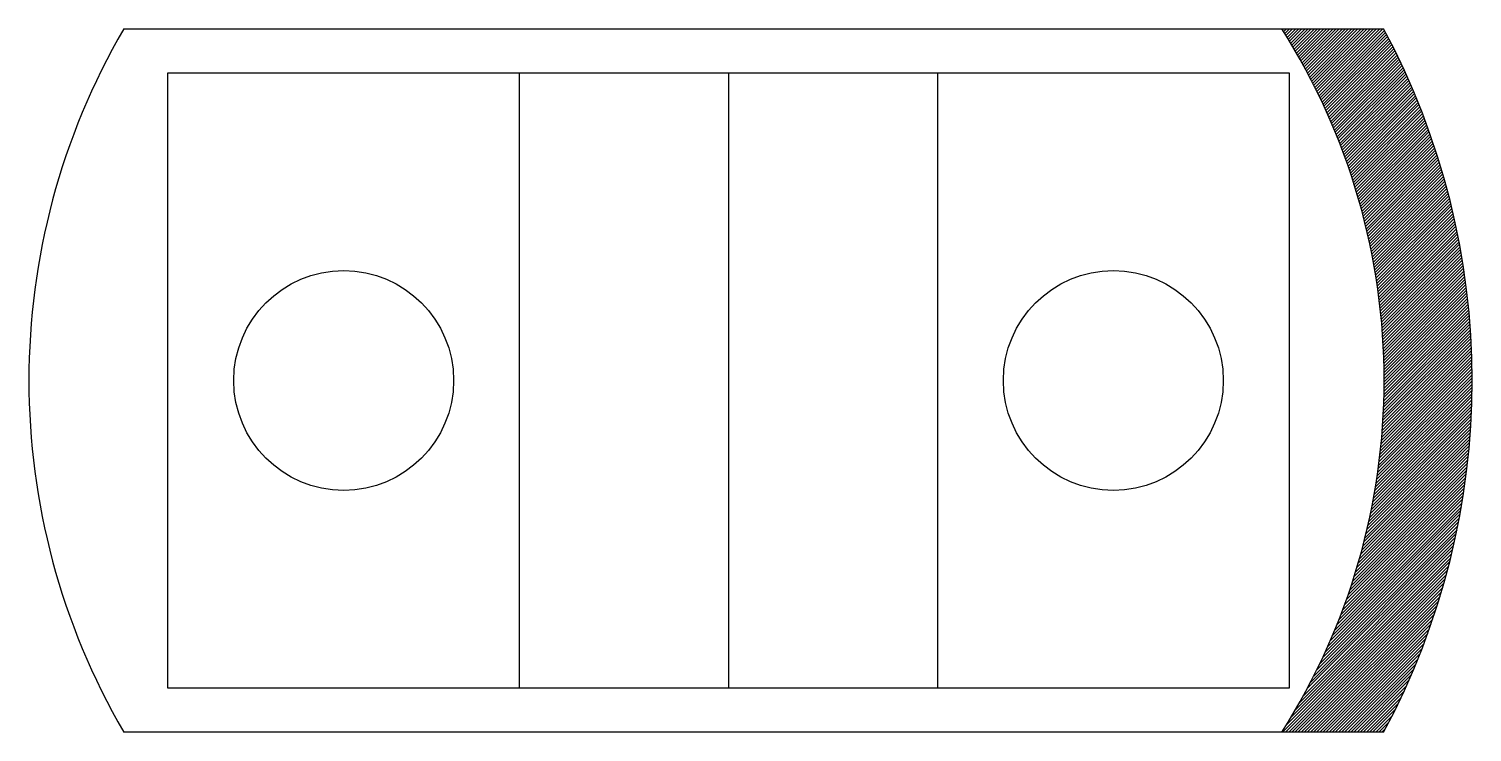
# Model space of a CAD drawing. Extents: x -1.43 to 5.13, y -1.6 to 1.6.
import ezdxf

# ---------------------------------------------------------------- set-up
doc = ezdxf.new("R2010")
doc.units = 0
doc.layers.add('粗实线层', color=7, linetype='CONTINUOUS')
doc.layers.add('细实线层', color=7, linetype='CONTINUOUS')

msp = doc.modelspace()

# ---------------------------------------------------------------- linework, layer by layer
at = {"layer": '粗实线层'}
for p, q in [((-1, 1.6), (4.7291, 1.6)), ((4.2686, 1.5958), (4.2729, 1.6)), ((4.2741, 1.5871), (4.287, 1.6)), ((4.2795, 1.5784), (4.3011, 1.6)), ((4.2849, 1.5697), (4.3153, 1.6)), ((4.2903, 1.5609), (4.3294, 1.6)), ((4.2957, 1.5521), (4.3436, 1.6)), ((4.3011, 1.5434), (4.3577, 1.6)), ((4.3064, 1.5345), (4.3719, 1.6)), ((4.3117, 1.5257), (4.386, 1.6)), ((4.3169, 1.5168), (4.4001, 1.6)), ((4.3222, 1.5079), (4.4143, 1.6)), ((4.3274, 1.499), (4.4284, 1.6)), ((4.3326, 1.49), (4.4426, 1.6)), ((4.3377, 1.481), (4.4567, 1.6)), ((4.3429, 1.472), (4.4709, 1.6)), ((4.348, 1.463), (4.485, 1.6)), ((4.353, 1.4539), (4.4991, 1.6)), ((4.3581, 1.4448), (4.5133, 1.6)), ((4.3632, 1.4357), (4.5274, 1.6)), ((4.3681, 1.4265), (4.5416, 1.6)), ((4.3731, 1.4174), (4.5557, 1.6)), ((4.3781, 1.4083), (4.5698, 1.6)), ((4.383, 1.399), (4.584, 1.6)), ((4.3879, 1.3898), (4.5981, 1.6)), ((4.3928, 1.3805), (4.6123, 1.6)), ((4.3976, 1.3712), (4.6264, 1.6)), ((4.4024, 1.3618), (4.6406, 1.6)), ((4.4072, 1.3525), (4.6547, 1.6)), ((4.4119, 1.3431), (4.6688, 1.6)), ((4.4167, 1.3337), (4.683, 1.6)), ((4.4214, 1.3242), (4.6971, 1.6)), ((4.426, 1.3148), (4.7113, 1.6)), ((4.4307, 1.3053), (4.7254, 1.6)), ((4.4353, 1.2958), (4.7327, 1.5932)), ((4.4399, 1.2862), (4.7377, 1.584)), ((4.4445, 1.2766), (4.7426, 1.5747)), ((4.449, 1.267), (4.7474, 1.5654)), ((4.4535, 1.2573), (4.7522, 1.5561)), ((4.4579, 1.2477), (4.7571, 1.5468)), ((4.4624, 1.238), (4.7619, 1.5375)), ((4.4668, 1.2283), (4.7666, 1.5281)), ((4.4712, 1.2185), (4.7714, 1.5187)), ((4.4756, 1.2088), (4.7761, 1.5093)), ((4.4799, 1.1989), (4.7808, 1.4998)), ((4.4842, 1.1891), (4.7855, 1.4903)), ((4.4885, 1.1792), (4.7901, 1.4809)), ((4.4927, 1.1693), (4.7947, 1.4713)), ((4.4969, 1.1594), (4.7993, 1.4618)), ((4.5011, 1.1494), (4.8039, 1.4522)), ((4.5052, 1.1394), (4.8084, 1.4426)), ((4.5094, 1.1294), (4.813, 1.433)), ((4.5135, 1.1194), (4.8174, 1.4233)), ((4.5175, 1.1093), (4.8219, 1.4137)), ((4.5216, 1.0992), (4.8264, 1.404)), ((4.5256, 1.0891), (4.8308, 1.3943)), ((4.5296, 1.0789), (4.8352, 1.3845)), ((4.5335, 1.0686), (4.8395, 1.3747)), ((4.5374, 1.0584), (4.8439, 1.3649)), ((4.5413, 1.0482), (4.8482, 1.3551)), ((4.5451, 1.0378), (4.8525, 1.3453)), ((4.5489, 1.0275), (4.8568, 1.3354)), ((4.5527, 1.0172), (4.861, 1.3255)), ((4.5565, 1.0068), (4.8652, 1.3155)), ((4.5602, 0.9964), (4.8694, 1.3056)), ((4.5639, 0.9859), (4.8736, 1.2956)), ((4.5675, 0.9754), (4.8777, 1.2856)), ((4.5711, 0.9649), (4.8818, 1.2756)), ((4.5747, 0.9543), (4.8859, 1.2655)), ((4.5783, 0.9437), (4.8899, 1.2554)), ((4.5818, 0.9331), (4.894, 1.2453)), ((4.5853, 0.9225), (4.898, 1.2351)), ((4.5887, 0.9118), (4.9019, 1.225)), ((4.5922, 0.9011), (4.9058, 1.2147)), ((4.5956, 0.8903), (4.9098, 1.2045)), ((4.5989, 0.8795), (4.9137, 1.1943)), ((4.6022, 0.8687), (4.9175, 1.184)), ((4.6055, 0.8579), (4.9214, 1.1737)), ((4.6088, 0.8469), (4.9252, 1.1634)), ((4.612, 0.836), (4.929, 1.153)), ((4.6152, 0.8251), (4.9327, 1.1426)), ((4.6183, 0.8141), (4.9364, 1.1322)), ((4.6214, 0.803), (4.9401, 1.1217)), ((4.6245, 0.792), (4.9438, 1.1113)), ((4.6275, 0.7808), (4.9474, 1.1008)), ((4.6305, 0.7697), (4.951, 1.0902)), ((4.6335, 0.7585), (4.9546, 1.0796)), ((4.6364, 0.7473), (4.9581, 1.069)), ((4.6393, 0.7361), (4.9617, 1.0584)), ((4.6422, 0.7248), (4.9652, 1.0478)), ((4.6449, 0.7134), (4.9686, 1.0371)), ((4.6477, 0.7021), (4.972, 1.0264)), ((4.6505, 0.6907), (4.9755, 1.0157)), ((4.6532, 0.6792), (4.9788, 1.0049)), ((4.6559, 0.6678), (4.9822, 0.9941)), ((4.6585, 0.6563), (4.9855, 0.9833)), ((4.6611, 0.6447), (4.9888, 0.9724)), ((4.6636, 0.6331), (4.992, 0.9615)), ((4.6661, 0.6214), (4.9953, 0.9506)), ((4.6686, 0.6098), (4.9984, 0.9397)), ((4.671, 0.598), (5.0016, 0.9287)), ((4.6734, 0.5863), (5.0047, 0.9176)), ((4.6757, 0.5745), (5.0078, 0.9066)), ((4.678, 0.5626), (5.0109, 0.8955)), ((4.6803, 0.5508), (5.0139, 0.8844)), ((4.6825, 0.5388), (5.0169, 0.8732)), ((4.6847, 0.5269), (5.0198, 0.8621)), ((4.6868, 0.5149), (5.0228, 0.8509)), ((4.6889, 0.5028), (5.0257, 0.8396)), ((4.6909, 0.4907), (5.0286, 0.8284)), ((4.6929, 0.4786), (5.0314, 0.8171)), ((4.6949, 0.4664), (5.0342, 0.8057)), ((4.6968, 0.4542), (5.037, 0.7943)), ((4.6987, 0.4419), (5.0397, 0.7829)), ((4.7005, 0.4296), (5.0424, 0.7715)), ((4.7023, 0.4172), (5.0451, 0.76)), ((4.704, 0.4048), (5.0477, 0.7485)), ((4.7057, 0.3923), (5.0503, 0.737)), ((4.7073, 0.3798), (5.0529, 0.7254)), ((4.7089, 0.3672), (5.0554, 0.7137)), ((4.7104, 0.3546), (5.0579, 0.7021)), ((4.7119, 0.342), (5.0604, 0.6904)), ((4.7133, 0.3293), (5.0628, 0.6787)), ((4.7147, 0.3165), (5.0652, 0.667)), ((4.7161, 0.3037), (5.0675, 0.6552)), ((4.7173, 0.2908), (5.0698, 0.6433)), ((4.7186, 0.278), (5.0721, 0.6315)), ((4.7198, 0.265), (5.0744, 0.6196)), ((4.7209, 0.252), (5.0766, 0.6077)), ((4.722, 0.2389), (5.0787, 0.5956)), ((4.723, 0.2258), (5.0809, 0.5837)), ((4.724, 0.2126), (5.0829, 0.5716)), ((4.725, 0.1995), (5.085, 0.5595)), ((4.7258, 0.1861), (5.087, 0.5474)), ((4.7266, 0.1728), (5.089, 0.5352)), ((4.7273, 0.1594), (5.0909, 0.523)), ((4.7281, 0.146), (5.0928, 0.5107)), ((4.7287, 0.1325), (5.0947, 0.4985)), ((4.7292, 0.1189), (5.0965, 0.4861)), ((4.7298, 0.1053), (5.0982, 0.4737)), ((4.7302, 0.0916), (5.1, 0.4614)), ((4.7306, 0.0778), (5.1017, 0.4489)), ((4.731, 0.064), (5.1033, 0.4364)), ((4.7312, 0.0501), (5.1049, 0.4239)), ((4.7314, 0.0362), (5.1065, 0.4113)), ((4.7315, 0.0222), (5.108, 0.3987)), ((4.7312, -0.0488), (5.115, 0.3349)), ((4.7314, -0.0345), (5.1137, 0.3478)), ((4.7315, -0.0202), (5.1123, 0.3605)), ((4.7316, 0.0081), (5.1095, 0.386)), ((4.7316, -0.006), (5.111, 0.3733)), ((4.7291, -0.1216), (5.1208, 0.27)), ((4.7296, -0.107), (5.1197, 0.2831)), ((4.7302, -0.0923), (5.1186, 0.2962)), ((4.7306, -0.0778), (5.1175, 0.3091)), ((4.7309, -0.0633), (5.1162, 0.3221)), ((4.7251, -0.1963), (5.1254, 0.204)), ((4.7261, -0.1812), (5.1246, 0.2173)), ((4.7269, -0.1663), (5.1238, 0.2306)), ((4.7277, -0.1513), (5.1228, 0.2438)), ((4.7285, -0.1364), (5.1218, 0.2569)), ((4.7191, -0.2731), (5.1289, 0.1367)), ((4.7204, -0.2576), (5.1283, 0.1502)), ((4.7217, -0.2422), (5.1276, 0.1637)), ((4.723, -0.2268), (5.127, 0.1772)), ((4.7241, -0.2115), (5.1262, 0.1906)), ((4.7107, -0.3522), (5.1309, 0.068)), ((4.7125, -0.3362), (5.1306, 0.0819)), ((4.7144, -0.3202), (5.1303, 0.0957)), ((4.716, -0.3045), (5.1299, 0.1094)), ((4.7176, -0.2888), (5.1293, 0.123)), ((4.7023, -0.4172), (5.1316, 0.0121)), ((4.7046, -0.4008), (5.1315, 0.0262)), ((4.7067, -0.3845), (5.1313, 0.0402)), ((4.7088, -0.3683), (5.1312, 0.0541)), ((4.6892, -0.5009), (5.1311, -0.0591)), ((4.6921, -0.484), (5.1313, -0.0447)), ((4.6947, -0.4671), (5.1315, -0.0304)), ((4.6974, -0.4504), (5.1315, -0.0162)), ((4.6999, -0.4337), (5.1316, -0.002)), ((4.6765, -0.5702), (5.1296, -0.1171)), ((4.6799, -0.5527), (5.13, -0.1026)), ((4.6831, -0.5354), (5.1305, -0.088)), ((4.6862, -0.5181), (5.1308, -0.0735)), ((4.6577, -0.6598), (5.1261, -0.1913)), ((4.6617, -0.6416), (5.127, -0.1763)), ((4.6657, -0.6235), (5.1277, -0.1614)), ((4.6695, -0.6055), (5.1284, -0.1466)), ((4.6731, -0.5878), (5.129, -0.1319)), ((4.6397, -0.7343), (5.1222, -0.2518)), ((4.6445, -0.7153), (5.1233, -0.2365)), ((4.6491, -0.6967), (5.1243, -0.2214)), ((4.6534, -0.6782), (5.1253, -0.2063)), ((4.619, -0.8116), (5.117, -0.3136)), ((4.6244, -0.792), (5.1184, -0.298)), ((4.6298, -0.7725), (5.1198, -0.2825)), ((4.6349, -0.7533), (5.121, -0.2671)), ((4.5884, -0.9129), (5.1087, -0.3925)), ((4.595, -0.8922), (5.1106, -0.3766)), ((4.6013, -0.8717), (5.1123, -0.3607)), ((4.6075, -0.8514), (5.1139, -0.3449)), ((4.6134, -0.8314), (5.1156, -0.3292)), ((4.5595, -0.9984), (5.1005, -0.4574)), ((4.5671, -0.9766), (5.1027, -0.441)), ((4.5744, -0.9552), (5.1048, -0.4248)), ((4.5815, -0.9339), (5.1068, -0.4086)), ((4.5257, -1.0888), (5.0908, -0.5236)), ((4.5347, -1.0656), (5.0934, -0.5069)), ((4.5432, -1.0429), (5.0959, -0.4903)), ((4.5514, -1.0206), (5.0983, -0.4737)), ((4.4966, -1.1603), (5.0825, -0.5744)), ((4.5067, -1.136), (5.0853, -0.5574)), ((4.5164, -1.1122), (5.0881, -0.5404)), ((4.4513, -1.2621), (5.0698, -0.6436)), ((4.4633, -1.236), (5.0731, -0.6262)), ((4.4749, -1.2102), (5.0764, -0.6088)), ((4.486, -1.185), (5.0794, -0.5916)), ((4.3963, -1.3737), (5.0552, -0.7148)), ((4.4111, -1.3447), (5.059, -0.6968)), ((4.4252, -1.3165), (5.0628, -0.6789)), ((4.4386, -1.289), (5.0663, -0.6613)), ((4.3461, -1.4663), (5.0429, -0.7696)), ((4.364, -1.4343), (5.0471, -0.7511)), ((4.3805, -1.4036), (5.0512, -0.7329)), ((4.269, -1.6), (5.0244, -0.8445)), ((4.2845, -1.5703), (5.0293, -0.8256)), ((4.3067, -1.534), (5.034, -0.8067)), ((4.327, -1.4996), (5.0385, -0.7881)), ((4.2831, -1.6), (5.0194, -0.8637)), ((4.2973, -1.6), (5.0143, -0.883)), ((4.3114, -1.6), (5.0089, -0.9025)), ((4.3256, -1.6), (5.0034, -0.9221)), ((4.3397, -1.6), (4.9978, -0.9419)), ((4.3538, -1.6), (4.9919, -0.962)), ((4.368, -1.6), (4.9858, -0.9821)), ((4.3821, -1.6), (4.9795, -1.0026)), ((4.3963, -1.6), (4.9731, -1.0232)), ((4.4104, -1.6), (4.9664, -1.044)), ((4.4245, -1.6), (4.9595, -1.0651)), ((4.4387, -1.6), (4.9523, -1.0864)), ((4.4528, -1.6), (4.945, -1.1078)), ((4.467, -1.6), (4.9373, -1.1297)), ((4.4811, -1.6), (4.9295, -1.1517)), ((4.4953, -1.6), (4.9213, -1.174)), ((4.5094, -1.6), (4.9128, -1.1966)), ((4.5235, -1.6), (4.9041, -1.2195)), ((4.5377, -1.6), (4.895, -1.2427)), ((4.5518, -1.6), (4.8856, -1.2663)), ((4.566, -1.6), (4.8758, -1.2901)), ((4.5801, -1.6), (4.8657, -1.3144)), ((4.5943, -1.6), (4.8551, -1.3391)), ((4.6084, -1.6), (4.8442, -1.3642)), ((4.6225, -1.6), (4.8329, -1.3897)), ((4.6367, -1.6), (4.8209, -1.4157)), ((4.6508, -1.6), (4.8087, -1.4422)), ((4.665, -1.6), (4.7957, -1.4692)), ((4.6791, -1.6), (4.7823, -1.4968)), ((4.6933, -1.6), (4.7682, -1.5251)), ((4.7074, -1.6), (4.7534, -1.554)), ((4.7291, -1.6), (-1, -1.6)), ((4.7215, -1.6), (4.7379, -1.5836))]:
    msp.add_line(p, q, dxfattribs=at)
for radius, start, end in [(3.1816, 149.80838, 210.19162), (2.9816, 327.54569, 32.45431), (3.3816, 331.761, 28.239)]:
    msp.add_arc((1.75, 0), radius, start, end, dxfattribs=at)
at = {"layer": '细实线层'}
for p, q in [((-0.8, 1.4), (4.3, 1.4)), ((-0.8, -1.4), (-0.8, 1.4)), ((0.8, -1.4), (0.8, 1.4)), ((1.75, 1.4), (1.75, -1.4)), ((2.7, 1.4), (2.7, -1.4)), ((4.3, 1.4), (4.3, -1.4)), ((4.3, -1.4), (-0.8, -1.4))]:
    msp.add_line(p, q, dxfattribs=at)
for centre in [(0, 0), (3.5, 0)]:
    msp.add_circle(centre, 0.5, dxfattribs=at)

doc.saveas('drawing.dxf')
